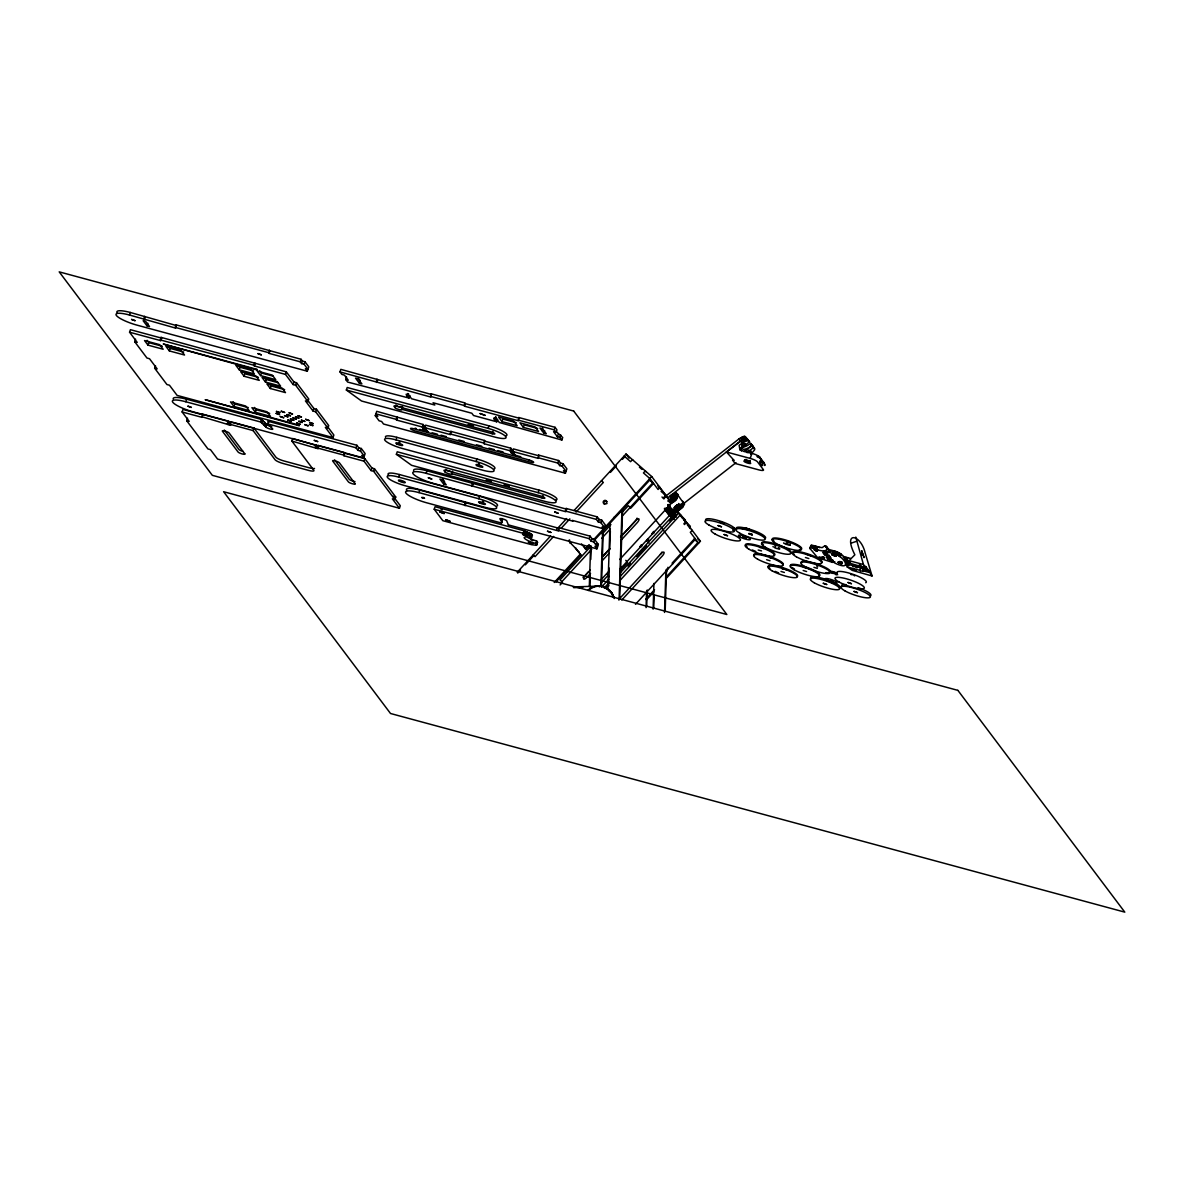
<?xml version="1.0" encoding="UTF-8"?>
<svg xmlns="http://www.w3.org/2000/svg" width="1184" height="1184" viewBox="0 0 1184 1184"><rect width="100%" height="100%" fill="white"/><g stroke="black" fill="none" stroke-linecap="round" stroke-linejoin="round"><path stroke-width="1.5" d="M750.197 462.1C742.782 461.42 744.706 458.756 747 461.064M749.354 460.65C745.994 463.373 747.444 459.866 748.377 461.982L748.836 460.635M745.639 460.25C747.459 461.346 743.167 459.481 747.903 462.189M589.321 586.258L590.624 545.78M589.898 587.012L590.254 575.972M590.786 559.425L591.201 546.549M600.865 586.021L602.656 530.758M601.442 586.79L603.352 527.842M607.866 589.321L610.012 523.136M608.561 586.406L609.153 568.024M609.745 549.642L610.337 531.246M619.069 599.933L621.97 509.904M619.691 598.852L622.606 508.839M646.05 607.629L646.582 591.038M646.686 606.548L647.219 589.972M653.109 609.153L653.938 583.416M653.731 608.088L654.16 595.212M664.535 612.439L665.896 570.185M665.171 611.373L666.533 569.119M834.128 555.666L836.2 555.918L831.908 554.467L834.128 555.666L834.72 553.949C845.021 557.146 852.761 571.946 834.616 562.933L832.87 560.624L829.718 559.558L828.83 557.309M670.322 514.507L671.032 517.29L674.406 517.26L675.457 515.484L674.984 513.575L682.384 507.551L684.47 504.34L676.552 493.284L670.307 495.8L671.876 497.813C673.356 494.631 681.599 496.555 676.552 493.284M670.544 498.923C670.277 502.445 676.922 494.868 672.038 497.487M678.21 504.991C675.724 505.79 675.798 509.15 678.447 506.752C681.762 502.83 672.926 508.572 675.161 510.926C685.891 508.336 684.9 500.714 675.694 506.264M670.366 503.244L669.315 501.912L674.051 499.204L676.449 495.489M669.996 501.72L671.047 503.067C680.844 499.87 676.819 491.434 671.224 499.826M682.887 502.327L682.754 501.306L684.5 503.762M748.14 461.73L747.563 461.168L747.474 462.056M671.92 517.763C657.298 501.513 668.797 513.989 668.398 504.917M744.588 459.969L745.846 460.872M745.816 460.709L750.271 461.923M758.618 456.328C758.456 459.925 758.826 453.842 757.198 456.787M746.127 460.902L747.267 461.79L748.199 461.138M748.273 461.183L746.926 461.656M748.096 461.079L747.06 461.124M747.829 461.716L747.726 461.227A3.641 0.755 18.7 0 0 750.242 461.849M741.436 447.241A10.005 3.508 -38.1 0 0 750.612 443.364L752.994 447.922L752.18 445.376A10.005 3.508 -38.1 0 1 742.205 446.516M747.074 452.643L753.764 447.374L754.578 449.92L750.745 454.404M751.411 445.909L751.588 445.051M670.751 511.162L670.721 510.097M863.713 571.369L860.146 570.792L860.605 567.758L847.981 564.339L847.137 566.87L852.214 570.377L872.06 575.972L865.09 552.765C860.916 534.265 842.357 530.343 854.863 554.808L851.237 558.434L843.097 556.968M860.146 570.792L860.605 567.758M129.441 315.003L130.299 312.472L176.342 325.541L175.498 328.057L129.441 315.003A18.189 3.744 18.7 0 0 116.432 315.536A18.189 3.744 18.7 0 0 137.107 325.171L307.322 371.214L308.787 366.833L304.954 361.742L302.438 361.061L301.091 359.285L175.78 324.771L175.498 328.057M129.559 332.216L130.418 329.685L161.572 338.121L160.728 340.652L129.559 332.216L137.226 342.398L134.695 341.702L135.553 339.186M143.767 318.866L144.611 316.335M144.33 319.636L145.188 317.105M146.979 325.822L143.146 320.731L145.676 321.412L149.51 326.503L146.979 325.822L147.837 323.291M147.985 345.136L144.537 340.563L159.692 344.662L163.14 349.236L147.985 345.136L148.844 342.62L147.127 340.326M160.728 340.652L161.009 337.351L286.321 371.865L293.987 382.032L296.503 382.728L308.802 399.052L307.944 401.583L305.413 400.902L313.064 411.07L315.595 411.751L327.894 428.075L328.738 425.544L316.454 409.22L313.923 408.539L307.366 399.822M327.317 426.329L333.873 435.046L333.015 437.577L177.112 395.397L169.46 385.214L166.929 384.534L154.645 368.209L155.504 365.678M169.371 350.923L165.923 346.35L181.093 350.449L184.526 355.022L169.371 350.923L170.23 348.407L168.513 346.113M182.114 411.973L182.972 409.442L203.012 414.859L202.434 414.104L202.153 417.39L182.114 411.973L189.203 421.386L186.672 420.705L187.531 418.174M185.799 401.746L260.658 422.007L265.956 427.069A3.641 0.755 18.7 0 0 270.085 429.008L270.929 429.2A3.641 0.755 18.7 0 0 272.69 428.889L267.554 423.872L268.413 421.341L356.872 445.273L358.782 447.818L361.312 448.499L365.146 453.59L363.666 457.971L193.451 411.928A18.189 3.744 18.7 0 1 172.79 402.279A18.189 3.744 18.7 0 1 185.799 401.746L186.658 399.215L261.516 419.476L266.814 424.538A3.641 0.755 18.7 0 0 270.944 426.477L271.787 426.669M239.227 369.808L235.779 365.234L250.934 369.334L254.382 373.907L239.227 369.808L240.086 367.277L238.354 364.983M227.343 423.606L228.201 421.075L231.502 422.777L230.732 421.756L229.874 424.286L230.643 425.308L201.576 416.635M233.973 406.482L230.525 401.909L245.68 406.008L249.128 410.582L233.973 406.482L234.832 403.951L233.1 401.672M244.096 376.26L240.648 371.687L255.803 375.787L259.252 380.36L244.096 376.26L244.94 373.73L258.423 377.385M228.112 424.612L228.971 422.096M307.944 401.583L295.645 385.244L293.129 384.563L285.462 374.396L254.308 365.96L254.59 362.674M254.308 365.96L255.167 363.444M260.613 375.594L257.165 371.006L272.32 375.121L275.768 379.694L260.613 375.594L261.472 373.064L259.755 370.77M307.322 371.214L305.413 368.683L307.929 369.364L304.11 364.272L301.58 363.592L300.233 361.816L269.079 353.38L269.36 350.094M269.079 353.38L269.937 350.849M265.482 382.047L262.034 377.474L277.189 381.574L280.638 386.147L265.482 382.047L266.341 379.516L264.609 377.237M255.359 412.269L251.911 407.696L267.066 411.795L270.514 416.368L255.359 412.269L256.218 409.738L254.501 407.444M291.856 441.055L318.185 448.78L318.481 445.495L319.044 446.25L292.714 438.524L291.856 441.055L313.804 470.226A7.089 1.465 18.7 0 1 308.728 470.433L283.139 463.506A7.089 1.465 18.7 0 1 275.073 459.747L253.11 430.576L253.968 428.046L232.39 422.2M270.337 388.515L266.888 383.927L282.058 388.041L285.492 392.614L270.337 388.515L271.195 385.984L269.478 383.69M260.658 422.007L261.516 419.476M260.983 422.259L261.842 419.743M261.886 422.984L262.73 420.453M263.766 424.686L264.624 422.17M265.349 426.329L266.193 423.798M265.956 427.069L266.814 424.538M285.462 374.396L286.321 371.865M300.233 361.816L301.091 359.285M293.129 384.563L293.987 382.032M301.58 363.592L302.438 361.061M295.645 385.244L296.503 382.728M304.11 364.272L304.954 361.742M313.064 411.07L313.923 408.539M315.595 411.751L316.454 409.22M339.971 371.894L340.829 369.364L431.672 394.538L431.094 393.784L430.813 397.069L339.971 371.894L341.895 374.425L344.411 375.121L348.244 380.197L345.713 379.516L346.572 376.986M315.092 447.33L315.95 444.814M315.669 448.1L316.528 445.569M346.35 390.024L488.148 428.386A15.466 3.182 18.7 0 1 505.716 436.585A15.466 3.182 18.7 0 1 494.66 437.029L361.564 401.021L346.35 390.024L347.208 387.494L489.007 425.855A15.466 3.182 18.7 0 1 506.293 435.697M359.359 383.216L355.526 378.125L358.056 378.806L361.89 383.897L359.359 383.216L360.217 380.686L358.293 378.14M343.967 455.751L344.81 453.22L364.85 458.652L371.939 468.05L374.47 468.746L395.737 497.014L394.879 499.53L373.611 471.276L371.08 470.581L364.006 461.183L343.967 455.751L344.248 452.466L318.481 445.495M376.186 381.677L377.045 379.161M376.764 382.447L377.607 379.916M363.666 457.971L361.756 455.426L364.287 456.106L360.454 451.03L357.923 450.349L356.014 447.804L356.872 445.273M357.923 450.349L358.782 447.818M360.454 451.03L361.312 448.499M515.395 455.233L512.524 451.43L538.291 458.4L538.572 455.1L558.626 460.532L560.535 463.062L563.066 463.758L566.884 468.834L565.419 473.23L383.527 424.02L381.618 421.474L379.087 420.794L375.269 415.702L376.734 411.322L423.117 424.479L424.449 426.255L423.324 429.318L425.13 430.813L425.988 428.297L423.62 426.033L424.449 426.255M364.006 461.183L364.85 458.652M371.08 470.581L371.939 468.05M401.716 409.457L402.382 406.674L401.716 409.457A3.641 0.755 18.7 0 1 399.112 409.56A3.641 0.755 18.7 0 1 394.982 407.636L395.841 405.106M373.611 471.276L374.47 468.746M423.324 429.318L422.259 427.01L396.492 420.039L396.773 416.738M396.492 420.039L397.35 417.508M409.886 395.53L409.028 398.061L406.852 396.063L407.71 393.532M407.696 396.285L408.554 393.754M396.004 439.871L476.146 461.553A15.466 3.182 18.7 0 1 493.713 469.752A15.466 3.182 18.7 0 1 482.658 470.196L402.516 448.514A15.466 3.182 18.7 0 1 384.948 440.315A15.466 3.182 18.7 0 1 396.004 439.871L396.862 437.34L477.004 459.022A15.466 3.182 18.7 0 1 494.276 468.864M396.374 454.316L538.172 492.677A15.466 3.182 18.7 0 1 555.74 500.862A15.466 3.182 18.7 0 1 544.684 501.32L411.573 465.312L396.374 454.316L397.232 451.785L539.031 490.146A15.466 3.182 18.7 0 1 553.683 496.022A15.466 3.182 18.7 0 1 555.622 500.166M398.608 477.078L478.75 498.76A15.466 3.182 18.7 0 1 496.318 506.959A15.466 3.182 18.7 0 1 485.262 507.403L405.106 485.721A15.466 3.182 18.7 0 1 387.538 477.522A15.466 3.182 18.7 0 1 398.608 477.078L399.452 474.547L479.609 496.229A15.466 3.182 18.7 0 1 496.88 506.071M422.259 427.01L423.117 424.479M424.79 427.69L425.648 425.16L451.415 432.13L450.838 431.361L450.556 434.661L424.79 427.69L427.661 431.509M424.168 429.555L425.026 427.024M186.672 420.705L207.94 448.958L210.471 449.654L217.56 459.052L399.437 508.262L400.296 505.731L395.234 499.012M419.018 492.618L419.876 490.087L559.514 528.478L558.937 527.709L558.656 531.009L419.018 492.618A18.189 3.744 18.7 0 0 406.008 493.151A18.189 3.744 18.7 0 0 426.684 502.8L501.542 523.047L502.386 520.338M426.181 473.348L427.039 470.818L566.677 509.209L566.1 508.439L565.819 511.74L426.181 473.348A18.189 3.744 18.7 0 0 413.172 473.881A18.189 3.744 18.7 0 0 433.832 483.531L572.893 521.152L572.331 520.383L603.485 528.819L604.343 526.288M556.347 431.716L562.711 437.488L561.852 440.019L559.943 437.473L557.412 436.792L553.579 431.701L556.11 432.382L556.968 429.851L555.044 427.306L518.844 417.523L518.562 420.808L464.498 406.186L464.779 402.886L431.094 393.784M464.498 406.186L464.779 402.886M452.599 471.217L451.74 473.748A3.641 0.755 18.7 0 1 449.136 473.852A3.641 0.755 18.7 0 1 445.006 471.928L445.85 469.397A3.641 0.755 18.7 0 0 451.578 471.646M434.202 509.238L435.061 506.708L524.068 530.787L531.616 534.31L532.415 535.375L531.557 537.906A10.005 2.057 18.7 0 0 524.408 538.202A10.005 2.057 18.7 0 0 535.775 543.5L536.456 545.276L531.823 544.758L442.816 520.679L434.202 509.238L523.21 533.318L529.233 535.686L531.557 537.906M443.719 484.167L439.886 479.091L442.416 479.772L446.235 484.863L443.719 484.167L444.562 481.636L442.653 479.106M476.146 461.553L477.004 459.022M488.148 428.386L489.007 425.855M520.827 456.787L512.879 454.552L510.008 450.749L484.241 443.778L484.522 440.478L450.838 431.361M484.241 443.778L484.522 440.478M464.498 504.917L465.342 502.401M471.646 485.647L472.505 483.131M465.06 505.686L465.919 503.156M495.43 420.024L494.586 419.787L495.445 417.271L496.288 417.493L495.43 420.024L496.777 421.8L497.635 419.269M472.224 486.417L473.082 483.886M494.586 419.787L494.024 419.032L494.868 419.254L495.711 416.724M401.524 409.205L492.174 433.729L493.032 431.198M501.986 421.593L498.538 417.02L513.693 421.119L517.142 425.692L501.986 421.593L502.845 419.062L516.313 422.703M478.75 498.76L479.609 496.229M510.008 450.749L510.852 448.218L485.085 441.247M511.074 453.058L512.198 449.994L510.852 448.218M511.917 453.28L513.382 448.899L539.149 455.87L538.572 455.1M512.879 454.552L513.723 452.022L511.355 449.772L512.198 449.994M523.372 427.38L519.924 422.792L535.079 426.906L538.528 431.479L523.372 427.38L524.231 424.849L537.699 428.49M501.542 523.047L502.016 518.562L502.401 520.516M501.528 522.396L502.386 519.865M541.858 430.547L542.716 428.031M543.767 433.092L539.948 428.016L542.464 428.697L546.298 433.773L543.767 433.092L544.625 430.562M556.11 432.382L554.201 429.836L555.044 427.306M523.21 533.318L524.068 530.787M538.172 492.677L539.031 490.146M557.412 436.792L558.271 434.262M524.852 533.806L525.711 531.276M526.48 534.398L527.339 531.868M559.943 437.473L560.787 434.942M527.975 535.035L528.834 532.504M529.233 535.686L530.092 533.155M451.74 473.748L542.198 498.005L543.042 495.489M530.195 536.293L531.039 533.762M530.758 536.84L531.616 534.31M565.419 473.23L563.51 470.684L566.026 471.365L562.208 466.274L559.677 465.593L557.768 463.048L558.626 460.532M559.677 465.593L560.535 463.062M535.775 543.5L536.633 540.97A10.005 2.057 18.7 0 1 527.561 537.403M562.208 466.274L563.066 463.758M536.456 545.276L537.432 542.035L536.633 540.97M536.737 544.995L537.432 542.035M590.091 536.145L592.015 538.69L594.531 539.371L598.364 544.448L596.899 548.843L594.975 546.298L597.506 546.978L593.672 541.902L591.156 541.206L589.232 538.676L590.091 536.145L558.937 527.709M597.254 516.875L599.163 519.421L601.694 520.102L605.527 525.193L604.669 527.709L600.836 522.632L598.32 521.952L596.396 519.406L597.254 516.875L566.1 508.439M591.156 541.206L592.015 538.69M598.32 521.952L599.163 519.421M593.672 541.902L594.531 539.371M600.836 522.632L601.694 520.102M745.239 461.02L746.542 461.227A3.641 0.755 18.7 0 1 750.626 463.492A3.641 0.755 18.7 0 1 744.78 461.923A3.641 0.755 18.7 0 1 746.556 461.183M745.565 460.902L745.89 459.333L746.083 461.005L746.897 459.836M745.861 460.931L746.32 459.584M746.186 461.212L746.645 459.851M748.288 461.864L748.747 460.517L748.332 462.308M749.561 441.78L746.63 438.361L743.345 439.146L726.443 451.992L734.154 460.458L732.482 459.999L735.057 463.447L758.826 469.87A6.364 1.317 18.7 0 0 763.384 469.678L757.449 461.79A6.364 1.317 18.7 0 0 750.212 458.415L751.929 453.368L739.926 450.112L739.156 445.302L744.928 441.158L748.762 440.714L749.561 441.78L740.178 449.165M748.776 461.834C751.159 461.523 746.926 463.077 749.546 460.813M749.901 460.754L750.108 462.234L748.895 462.012L749.309 460.62L750.02 462.1L748.466 461.449M749.724 462.263L750.182 460.916M759.225 456.639L759.136 457.616L758.944 456.491M759.432 456.772L762.748 462.086L761.874 461.982M761.83 462.515L761.904 461.597M762.022 462.589L762.304 461.745L762.318 462.752M762.955 463.314L763.576 462.248L759.551 456.906M763.576 462.248L762.23 465.712L759.743 462.396L760.883 459.022L759.166 456.743A6.364 1.317 18.7 0 0 751.929 453.368M763.162 463.299L763.621 462.352M834.838 561.778L832.367 562.326L817.626 557.679L809.826 548.31L811.099 545.365L822.081 547.674L824.952 545.735L830.398 551.566M809.989 548.636L811.099 545.365M809.826 548.31L811.662 545.291M810.803 547.807L812.416 545.306M811.558 547.837L812.49 547.955L813.349 545.424M812.49 547.955L813.571 548.162L814.414 545.632M814.488 548.651C815.406 552.632 821.193 550.767 814.34 548.799M815.598 545.913L814.059 549.642L816.161 549.805M814.459 550.042L814.932 548.636M814.74 550.205L815.258 548.68M815.066 550.368C814.533 547.6 819.224 549.184 817.093 551.063M815.45 550.53L816.028 548.843M816.368 548.296L816.945 546.608L819.742 547.689M815.85 550.693L816.442 548.976M816.279 550.841L816.871 549.11M816.694 550.96L817.271 549.272M821.267 558.271L819.905 557.294L824.168 558.833L821.267 558.271L821.178 557.264M821.681 558.419L822.258 556.702M822.096 558.567L822.688 556.85M822.525 558.685C821.844 556.169 825.426 557.22 824.168 558.833M822.924 558.789L823.472 557.161M823.28 558.863L823.812 557.338M832.737 559.869L828.001 559.396L826.195 556.983L831.212 558.419L829.392 556.006L824.523 554.778C825.84 549.583 824.523 554.985 827.142 555.4M823.605 558.907L824.478 557.901M823.798 558.345L824.079 557.501M823.872 558.907L824.301 557.649M828.001 559.396L828.859 556.865M831.967 554.586L832.337 553.49L833.995 554.674M832.1 554.719L833.61 550.797C839.737 552.084 848.854 558.404 846.19 565.153M832.308 554.867L832.796 553.461M832.589 555.03L833.876 553.683L833.299 555.37M832.914 555.207L833.477 553.579M835.46 555.784L833.506 555.163L834.838 551.152M833.714 555.518L834.291 553.801L826.003 551.492L827.305 549.08L833.61 550.797M834.557 555.784L835.06 553.816L834.084 553.476M836.067 551.566L835.223 554.097L833.98 553.683M834.957 555.888L836.466 554.882L836.082 555.977M835.312 555.962L835.845 554.438M835.638 556.006L836.111 554.6M835.904 556.006L837.266 552.025M837.517 555.044L838.376 552.514M838.494 555.533L839.352 553.002M839.293 556.006L840.152 553.476M839.915 556.45L840.773 553.92M840.3 556.835L841.158 554.304M838.746 562.933L839.027 562.089L842.016 563.658L837.739 562.208L839.826 562.37M839.116 563.096L839.693 561.408M839.53 563.258L840.122 561.527M839.944 563.392L840.536 561.675M840.374 563.525C840.906 559.958 843.792 564.206 840.24 562.563M840.773 563.614L841.321 562M841.143 563.688L841.661 562.163M841.454 563.732L841.942 562.326M841.72 563.732L842.15 562.474M842.016 563.658L842.283 562.607M843.985 559.425L844.828 556.894M846.175 557.116L845.317 559.647L863.432 564.531L866.022 567.965L846.072 562.119M846.871 560.002L847.714 557.472M845.864 565.316L846.974 562.045M829.925 551.048L833.817 551.152L839.5 553.638M847.137 562.37L846.16 562.874M674.11 509.594C678.358 510.985 681.318 502.578 683.286 505.02M750.242 460.739L749.339 462.056L750.138 462.337M669.138 501.602L672.098 498.257M672.63 499.026L673.474 496.673L673.992 497.339M679.586 505.583L678.906 504.68M670.766 498.642L671.668 497.754M517.156 572.316L550.516 536.071M556.732 529.322L566.662 518.533M574.107 510.437L626.01 454.034L651.718 476.545L665.808 495.267L663.336 497.931L663.913 498.701L666.37 496.022L661.072 491.39M517.734 573.086L520.546 570.022M525.341 564.827L533.718 555.725M610.382 472.401L616.361 465.904M622.34 459.407L624.738 456.802L624.16 456.047L630.584 461.671L632.434 459.673L633.011 460.428M553.683 536.411L535.064 556.643L533.14 554.956M561.142 528.316L569.83 518.858M576.046 512.124L603.352 482.436L601.428 480.748L602.005 481.503M554.216 582.484L580.293 554.156M589.04 544.64L585.325 548.695L585.902 549.45L589.617 545.41M594.013 539.253L651.718 476.545M556.036 581.906L580.856 554.926L575.424 547.94L579.228 552.632L578.65 551.862M594.59 540.008L650.445 479.313M591.053 546.164L560.017 579.894L562.518 582.35L560.121 584.94M602.227 534.028L610.929 524.571M622.103 512.435L628.304 505.686L630.806 508.143L653.538 483.427M561.941 581.581L591.748 549.198M601.679 538.409L610.367 528.967M622.784 515.469L652.976 482.672L649.113 479.298M588.626 571.694L584.94 575.69A3.641 1.243 -48.8 0 1 582.972 577.289M602.138 556.998L608.295 550.323M620.579 536.974L635.32 520.945A3.641 1.243 -48.8 0 0 637.066 518.118M590.254 570.007L585.34 575.35A3.641 1.243 -48.8 0 0 583.638 579.035A3.641 1.243 -48.8 0 0 586.864 577.392L590.55 573.382M602.538 556.658L609.908 548.651M620.978 536.618L635.719 520.605A3.641 1.243 -48.8 0 1 638.946 518.947A3.641 1.243 -48.8 0 1 637.258 522.632L621.274 539.993M601.62 561.364L608.99 553.342M601.176 579.627L608.606 571.576M619.72 559.484L671.654 503.052L666.37 496.022M601.087 583.016L608.458 574.995M601.383 587.234L608.754 579.228M620.209 568.956L669.36 515.543L665.186 509.993M604.536 587.59L609.449 582.247M620.135 570.629L627.52 562.622L625.788 560.328M606.164 588.122L608.65 585.429M619.824 573.293L671.121 517.556L673.37 519.524M627.846 565.952L630.332 563.258M636.533 556.51L646.479 545.72M669.3 520.916L671.698 518.311M620.416 576.208L678.536 513.057L682.768 518.681M619.883 580.589L680.46 514.744L675.132 509.638M683.819 520.072L686.32 522.529L684.485 524.527L683.908 523.772L685.743 521.774L680.46 514.744M618.625 599.666L660.805 553.92A3.641 1.243 -48.8 0 1 664.017 552.262A3.641 1.243 -48.8 0 1 662.33 555.947L621.778 600.022M692.181 530.314L690.331 532.312L698.575 543.249M694.89 538.365L672.157 563.081L672.734 563.836M635.482 604.314L695.467 539.134M645.857 599.134L654.545 589.691M665.719 577.555L697.998 542.494L694.135 539.12M646.434 599.903L653.879 591.808M666.296 578.325L700.41 541.251L686.32 522.529M424.582 498.286C416.99 496.718 426.847 497.828 422.851 497.709M537.58 542.464L536.618 542.864M745.432 528.671L746.364 528.641M766.61 559.721L770.014 560.757M784.4 572.464L780.996 571.443M808.835 558.537L805.431 557.516M806.6 571.532L803.181 570.496M817.315 568.364L813.911 567.343M858.03 567.462L860.457 565.049M828.267 552.158L826.447 553.165L824.227 552.38M855.795 537.092L863.432 564.531M744.144 451.696L752.18 445.376L754.578 448.44M664.668 496.969L738.964 438.924L744.188 436.319L746.394 437.769M667.702 497.842L740.533 440.936L745.772 438.332L747.356 440.33M667.746 501.054L671.876 497.813M668.501 513.323C668.679 517.082 674.762 515.721 673.755 512.258C670.662 505.657 673.504 512.11 669.493 513.338C666.252 513.338 666.044 507.655 667.554 512.672C669.966 514.788 673.829 511 671.269 508.735M683.597 503.6L736.048 462.633M748.732 462.396L749.738 461.878M749.546 461.42L749.99 461.538M813.571 548.162C816.116 549.746 829.2 554.216 826.713 546.638M827.231 555.503L829.259 555.237M664.964 508.528L667.835 507.655L668.294 504.754M851.34 543.101L856.476 541.325M828.889 557.708L830.428 557.664L828.77 555.459M669.73 512.08L668.916 512.065M758.574 456.787L757.286 456.402M573.086 586.909L598.823 586.124L599.4 586.879M573.648 587.664L582.854 587.397M441.04 509.446L442.387 509.668M782.047 568.764L783.112 568.942M823.886 558.064L822.377 557.723M759.506 547.348L760.75 547.644M524.024 531.808L525.578 532.178M817.389 550.22L816.56 549.998M835.238 555.044L834.409 554.822M726.443 451.992L750.212 458.415M759.965 461.405L763.369 462.337L765.101 464.616A6.364 1.317 18.7 0 1 764.316 465.416M465.356 403.655L519.421 418.278L518.844 417.523M174.921 327.302L268.502 352.625M430.236 396.314L463.921 405.416M517.985 420.039L554.201 429.836M409.028 398.061L347.637 382.062L345.713 379.516M496.777 421.8L473.541 415.51L471.809 413.231L433.078 402.752L434.794 405.032L411.558 398.742L408.687 394.938L406.156 394.257L406.852 396.063M561.852 440.019L499.308 422.481L496.436 418.677L493.906 417.982L494.868 419.254M160.151 339.882L253.731 365.205M468.154 424.464L473.482 425.914M148.844 342.62L162.312 346.261M170.23 348.407L183.698 352.048M240.086 367.277L253.554 370.918M261.472 373.064L273.267 376.246M266.341 379.516L278.122 382.713M395.915 419.269L375.876 413.852L377.785 416.398L375.269 415.702M449.979 433.892L483.664 443.008M537.728 457.631L557.768 463.048M271.195 385.984L284.663 389.625M419.669 429.422L428.549 431.82M432.086 432.782L437.414 434.217M440.966 435.179L446.294 436.615M458.711 439.974L464.039 441.425M476.456 444.784L481.784 446.22M488.888 448.144L494.216 449.58M497.768 450.542L503.082 451.977M154.645 368.209L157.161 368.89L149.51 358.722L146.979 358.042L134.695 341.702M748.969 533.377L752.328 534.28M847.137 566.87L859.762 570.288M327.894 428.075L325.363 427.394L333.015 437.577M234.832 403.951L248.3 407.592M256.218 409.738L269.686 413.379M758.174 550.012L761.534 550.915M486.165 480.097L491.508 481.533M503.94 484.907L509.283 486.343M267.554 423.872L356.014 447.804M565.242 510.97L596.396 519.406M202.434 414.104L226.484 420.601M229.874 424.286L253.11 430.576M317.623 448.026L343.39 454.996M604.669 527.709L602.138 527.028L603.485 528.819M558.078 530.24L589.232 538.676M595.833 543.767L598.364 544.448M508.439 524.912L596.899 548.843M393.221 496.318L395.737 497.014M394.879 499.53L392.363 498.849L399.437 508.262M861.552 565.982L862.337 568.572L866.451 569.696L863.95 566.396M862.337 568.572L868.982 570.895L872.06 575.972M862.81 569.208L863.299 570.836L869.47 572.538M816.945 546.608L812.194 546.475M720.464 522.41L721.352 522.706M855.026 566.603L852.835 566.5M530.832 539.741L532.889 540.555M839.338 562.903L840.314 563.229M816.486 564.975L817.345 565.316M834.32 572.464L832.544 572.523M827.705 556.998L828.963 557.812M832.559 554.808L833.506 555.163M849.757 559.07L850.704 559.514M855.573 566.796L857.098 567.772M747.666 529.026L748.895 529.81M818.884 556.939L819.654 557.324M829.777 580.708L832.781 581.418L829.777 580.708A15.466 3.182 18.7 0 1 839.441 588.093M770.074 557.812L770.843 558.315M745.047 436.363L748.214 440.374M827.601 548.222L828.741 549.361M844.828 561.009L845.628 561.675M268.087 421.075L269.079 421.874M639.39 467.162L641.965 469.412M649.69 480.053L652.266 482.302M665.808 495.267L658.023 485.795L659.947 487.482L658.097 489.48L649.868 478.543L643.445 472.919L645.28 470.921L645.857 471.676M671.654 503.052L664.446 494.335M661.989 497.014L663.913 498.701M676.922 511.103L685.506 520.19M684.352 519.82L690.361 526.643L687.8 524.394M674.377 513.042L676.7 515.07M673.977 515.336L676.123 517.216M697.835 539.001L700.41 541.251M575.986 548.71L570.037 542.538A3.641 3.404 -37 0 1 569.001 540.215M669.448 506.323C672.571 508.928 667.11 513.279 665.275 509.682M672.926 510.94C676.375 514.241 668.782 518.015 668.427 513.16M581.492 543.944L585 548.207M753.172 447.064L754.756 449.062M746.231 440.596L743.064 436.585M744.928 441.158L741.761 437.133M741.954 439.96L743.537 441.958M740.548 440.951L742.131 442.964M750.612 443.364L752.994 446.442L752.18 445.376M744.188 436.319L745.772 438.332M740.37 437.932L741.939 439.945M738.964 438.924L740.533 440.936M676.005 493.18L677.574 495.178M675.28 493.225L676.848 495.238M676.02 494.912L677.5 496.836M676.419 495.948L677.47 497.295M682.265 503.23L683.316 504.562M674.406 493.462L675.99 495.474M674.998 494.868L676.049 496.214M676.227 496.51L677.278 497.842M682.043 504.236L683.094 505.583M673.444 493.846L675.354 496.392M675.872 497.132L676.937 498.479M681.584 504.665L683.168 506.678M675.383 497.813L676.434 499.145M672.408 494.379L673.992 496.392M681.2 505.538L682.265 506.885M674.776 498.508L675.827 499.855M673.903 497.576L673.385 496.91A2.279 0.799 -38.1 0 1 670.706 499.16M678.536 503.511L679.586 504.858M680.593 506.234L681.644 507.581M671.343 495.045L672.926 497.058M671.876 496.303L672.926 497.65M674.051 499.204L675.102 500.536M679.868 506.93L680.933 508.276M673.267 499.87L674.318 501.202M676.863 504.65L678.447 506.752M679.083 507.596L680.134 508.928M670.248 497.576L671.905 499.515M672.438 500.462L673.489 501.809M678.254 508.202L679.305 509.534M676.375 506.663L675.842 505.982A2.279 0.799 -38.1 0 0 676.523 506.885L677.041 507.566M671.594 500.995L672.645 502.327M675.354 505.997L676.745 507.64M677.411 508.72L678.462 510.067M675.59 506.693L676.508 507.655M670.766 501.424L671.816 502.756M674.747 506.693L675.798 508.04M676.582 509.15L677.633 510.496M674.244 507.374L675.294 508.706M675.812 509.46L676.878 510.792M673.903 507.995L674.954 509.342M674.554 509.682L675.605 511.029M673.814 509.372L675.161 510.926M668.398 504.621C672.912 506.708 668.235 513.974 665.171 509.534M671.876 509.238L673.459 511.251M868.982 570.895L865.534 566.322L866.022 567.965M859.85 565.271L859.362 564.635L859.85 566.248M847.981 564.339L848.795 565.404M747.163 438.716L747.977 439.782M825.944 546.002L828.844 549.731M825.455 545.824L828.859 550.338M824.952 545.735L826.61 547.955M826.003 551.492L827.734 553.801L822.717 552.366L824.523 554.778M825.292 550.841L826.95 553.046M832.248 560.076L833.906 562.282M824.774 550.945L826.447 553.165M828.252 555.577L829.925 557.782M831.73 560.195L833.388 562.4M824.256 550.974L825.914 553.18M827.734 555.592L829.392 557.797M831.212 560.21L832.87 562.415M823.753 550.886L832.367 562.326M825.011 553.017L826.669 555.222M828.489 557.634L830.147 559.84M823.946 551.966L826.24 554.941M827.424 556.584L829.718 559.558M687.327 524.734L690.257 528.626M668.131 504.473L675.25 513.989M668.56 505.39L675.413 514.463M668.62 505.894L675.487 514.966M668.575 506.412L675.457 515.484M668.442 506.915L675.546 516.461M668.205 507.374L675.102 516.461M667.88 507.803L674.791 516.89M667.48 508.158L674.406 517.26M667.021 508.439L673.948 517.556M626.01 454.034L629.089 458.134M666.533 508.632L673.459 517.748M666.015 508.72L674.244 519.376M665.482 508.72L672.423 517.867M664.52 508.41L671.446 517.571M665.097 509.209L672.024 518.77M648.388 542.257L648.95 543.012M607.392 574.447L609.124 576.741M579.849 553.55L580.856 554.926M570.096 542.583L570.614 543.293A3.641 3.404 -37 0 1 569.667 540.067M445.006 471.928L444.044 470.655A3.641 0.755 18.7 0 1 446.649 470.536L540.659 495.978A3.641 0.755 18.7 0 1 544.788 497.902A3.641 0.755 18.7 0 1 542.198 498.005M394.982 407.636L394.02 406.364A3.641 0.755 18.7 0 1 396.625 406.26L490.635 431.686A3.641 0.755 18.7 0 1 494.779 433.625A3.641 0.755 18.7 0 1 492.174 433.729M334.598 459.866L349.25 479.342A3.641 0.755 18.7 0 0 354.963 481.577M253.968 428.046L275.931 457.216A7.089 1.465 18.7 0 0 283.997 460.976L309.586 467.902A7.089 1.465 18.7 0 0 314.53 468.45M175.78 324.771L176.342 325.541M161.009 337.351L161.572 338.121M224.279 430.029L238.931 449.491A3.641 0.755 18.7 0 0 243.075 451.43M584.437 547.437L585.902 549.45M501.158 521.093L499.959 518.977A3.641 0.755 18.7 0 1 502.549 518.873L503.452 519.14A3.641 0.755 18.7 0 1 506.693 520.797L508.439 525.089M861.345 553.905L861.671 554.793M863.58 570.229L863.166 568.838M740.962 447.73L741.48 450.926M746.867 460.931A3.641 0.755 18.7 0 1 744.84 459.895M749.087 450.364A2.279 0.799 -38.1 0 1 748.702 450.764M745.92 451.711A2.279 0.799 -38.1 0 1 747.77 449.535M748.051 452.702A2.279 0.799 -38.3 0 1 750.819 451.015A2.279 0.799 -38.3 0 1 750.286 452.806M742.427 443.423A2.279 0.799 -38.1 0 1 741.954 443.763M779.768 548.917A3.641 0.755 18.7 0 1 779.398 548.991M778.82 548.962A3.641 0.755 18.7 0 1 778.08 548.843M777.237 548.651A3.641 0.755 18.7 0 1 774.632 547.704M773.418 547.008A3.641 0.755 18.7 0 1 773.019 546.49M774.869 546.401A3.641 0.755 18.7 0 1 775.712 546.608M778.317 547.556A3.641 0.755 18.7 0 1 779.531 548.236M774.662 544.684A3.641 0.755 18.7 0 1 777.148 545.276M763.488 545.01A15.466 3.182 18.7 0 1 762.156 543.752M761.8 542.76A15.466 3.182 18.7 0 1 778.939 545.114A15.466 3.182 18.7 0 1 790.498 553.135M790.29 545.084A3.641 0.755 18.7 0 1 789.92 545.158M789.343 545.128A3.641 0.755 18.7 0 1 788.603 545.01M787.76 544.803A3.641 0.755 18.7 0 1 785.984 544.211M785.155 543.87A3.641 0.755 18.7 0 1 784.459 543.515M783.941 543.175A3.641 0.755 18.7 0 1 783.63 542.879M786.235 542.775A3.641 0.755 18.7 0 1 788.026 543.367M789.536 544.063A3.641 0.755 18.7 0 1 790.364 544.699M786.768 541.177A3.641 0.755 18.7 0 1 788.559 541.769M790.068 542.464A3.641 0.755 18.7 0 1 790.601 542.805M774.01 541.162A15.466 3.182 18.7 0 1 787.552 540.614A15.466 3.182 18.7 0 1 799.422 549.583M759.921 547.008A3.641 0.755 18.7 0 1 761.697 547.6M763.206 548.296A3.641 0.755 18.7 0 1 763.739 548.636M755.792 551.433A15.466 3.182 18.7 0 1 752.314 549.938M747.148 547.008A15.466 3.182 18.7 0 1 758.781 545.839A15.466 3.182 18.7 0 1 774.158 555.133M816.901 566.529A3.641 0.755 18.7 0 1 817.715 566.884M816.546 564.605A3.641 0.755 18.7 0 1 818.262 565.286M801.568 563.081A15.466 3.182 18.7 0 1 820.216 565.153A15.466 3.182 18.7 0 1 825.855 572.642M803.344 567.18A3.641 0.755 18.7 0 1 805.83 567.772M794.39 568.927A15.466 3.182 18.7 0 1 792.17 567.491M790.838 566.248A15.466 3.182 18.7 0 1 805.712 566.944A15.466 3.182 18.7 0 1 819.18 575.631M781.884 568.231A3.641 0.755 18.7 0 1 784.518 569.03M785.347 569.371A3.641 0.755 18.7 0 1 786.561 570.066M778.628 572.864A15.466 3.182 18.7 0 1 775.135 571.369M769.97 568.424A15.466 3.182 18.7 0 1 781.603 567.269A15.466 3.182 18.7 0 1 796.98 576.564M770.177 557.427A3.641 0.755 18.7 0 1 771.687 558.138M754.297 555.577A15.466 3.182 18.7 0 1 769.171 556.288A15.466 3.182 18.7 0 1 782.639 564.975M805.594 554.186A3.641 0.755 18.7 0 1 808.08 554.778M808.968 555.104A3.641 0.755 18.7 0 1 810.478 555.799M794.42 554.497A15.466 3.182 18.7 0 1 806.038 553.342A15.466 3.182 18.7 0 1 821.43 562.637M811.099 578.71A15.466 3.182 18.7 0 1 828.519 580.308M850.6 574.388A3.641 0.755 18.7 0 1 852.347 574.862M854.049 575.542A3.641 0.755 18.7 0 1 854.744 575.898M837.354 573.337A15.466 3.182 18.7 0 1 852.228 574.048A15.466 3.182 18.7 0 1 865.696 582.735M751.618 530.639A3.641 0.755 18.7 0 1 752.506 530.965M736.626 529.115A15.466 3.182 18.7 0 1 751.5 529.81A15.466 3.182 18.7 0 1 764.968 538.498M744.114 528.626A3.641 0.755 18.7 0 1 745.55 528.02A3.641 0.755 18.7 0 1 750.212 529.855M741.51 528.464A6.364 1.317 18.7 0 1 743.804 528.715M746.852 529.544A6.364 1.317 18.7 0 1 748.406 530.106M720.079 521.907A3.641 0.755 18.7 0 1 722.684 522.84M723.898 523.535A3.641 0.755 18.7 0 1 724.208 523.831M734.332 530.032A15.466 3.182 18.7 0 1 732.733 530.314M705.99 520.649A15.466 3.182 18.7 0 1 718.94 520.738A15.466 3.182 18.7 0 1 734.968 529.381M841.972 586.494A15.466 3.182 18.7 0 1 846.308 584.689M858.119 587.634A15.466 3.182 18.7 0 1 870.299 595.892M733.31 527.931A15.466 3.182 18.7 0 1 735.59 528.937M831.656 573.056A3.641 0.755 18.7 0 1 833.403 573.53M835.12 574.196A3.641 0.755 18.7 0 1 836.333 574.891M831.286 572.39A3.641 0.755 18.7 0 1 832.204 571.458A3.641 0.755 18.7 0 1 837.192 573.574M829.17 571.931A6.364 1.317 18.7 0 1 837.71 574.758M388.944 475.598A15.466 3.182 18.7 0 1 399.452 474.547M483.62 501.572A3.641 0.755 18.7 0 1 482.732 501.306M173.278 399.126A18.189 3.744 18.7 0 1 186.658 399.215M406.867 490.62A18.189 3.744 18.7 0 1 419.876 490.087M117.29 313.005A18.189 3.744 18.7 0 1 130.299 312.472M385.496 437.266A15.466 3.182 18.7 0 1 396.862 437.34M479.239 463.773A3.641 0.755 18.7 0 1 478.41 463.418M399.985 442.416A3.641 0.755 18.7 0 1 399.097 442.091M416.117 428.46A4.1 0.844 18.7 0 1 415.11 428.149M413.675 470.729A18.189 3.744 18.7 0 1 427.039 470.818M402.575 406.926A3.641 0.755 18.7 0 1 399.082 406.763M398.179 406.438A3.641 0.755 18.7 0 1 396.152 405.402M679.054 504.902A2.279 0.799 -38.1 0 1 676.523 506.885M676.523 505.198A2.279 0.799 -38.1 0 1 676.967 504.813M606.889 588.64A15.466 14.489 -37 0 1 613.638 597.432M603.292 587.279A15.466 14.489 -37 0 1 605.142 587.841M588.374 590.446A15.466 14.489 -37 0 1 613.164 597.15M661.915 552.084A3.641 1.243 -48.8 0 1 660.406 554.26M604.032 503.866A1.82 1.702 -37 0 1 604.506 501.528A1.82 1.702 -37 0 1 606.889 501.646M667.968 567.269A15.466 14.489 -37 0 1 666.281 572.257M588.108 590.091A15.466 14.489 -37 0 1 612.898 596.795M605.261 588.137A15.466 14.489 -37 0 1 613.697 597.032M608.443 589.676A15.466 14.489 -37 0 1 613.504 596.78M603.84 587.501A15.466 14.489 -37 0 1 607.377 588.981M607.762 589.499A15.466 14.489 -37 0 1 614.2 598.527M608.68 590.712A15.466 14.489 -37 0 1 610.737 592.207M609.553 591.156A15.466 14.489 -37 0 1 611.462 592.829M606.548 503.733A1.82 1.702 -37 0 1 606.978 503.555M619.543 512.213A15.466 14.489 -37 0 1 613.667 517.63M861.656 550.723L864.039 557.516L861.656 550.723M639.908 546.83C642.72 547.955 642.66 541.532 639.908 546.83M646.568 540.836C649.365 541.961 649.246 535.642 646.568 540.836M652.192 533.481C655.004 534.606 654.944 528.182 652.192 533.481M131.631 319.443L135.006 320.657L131.631 319.443M187.975 406.186L191.349 407.414L187.975 406.186M257.934 353.602L261.309 354.83L257.934 353.602M276.464 411.425L279.838 412.639L276.464 411.425M276.124 413.364L279.498 414.578L276.124 413.364M281.23 411.233L284.604 412.446L281.23 411.233M280.282 416.516L283.672 417.73L280.282 416.516M284.545 415.628L287.919 416.857L284.545 415.628M287.09 414.578L290.465 415.791L287.09 414.578M289.133 412.831L292.507 414.045L289.133 412.831M287.86 420.039L291.234 421.267L287.86 420.039M290.406 418.973L293.78 420.202L290.406 418.973M292.966 417.908L296.34 419.136L292.966 417.908M295.512 416.857L298.886 418.07L295.512 416.857M298.072 415.791L301.446 417.005L298.072 415.791M296.784 422.999L300.159 424.227L296.784 422.999M298.827 421.252L302.201 422.481L298.827 421.252M301.387 420.187L304.762 421.415L301.387 420.187M305.635 419.314L309.009 420.542L305.635 419.314M304.702 424.597L308.077 425.811L304.702 424.597M309.808 422.466L313.183 423.694L309.808 422.466M309.453 424.405L312.828 425.618L309.453 424.405M314.293 440.359L317.667 441.573L314.293 440.359M480.097 413.542L485.159 415.377L480.097 413.542M428.356 477.788L431.731 479.017L428.356 477.788M439.945 512.021L444.163 513.545L439.945 512.021M445.761 519.746L449.979 521.271L445.761 519.746M522.573 534.369L526.791 535.893L522.573 534.369M554.674 511.962L558.049 513.175L554.674 511.962M528.39 542.094L532.608 543.619L528.39 542.094M547.511 531.231L550.886 532.445L547.511 531.231M718.081 525.563L721.456 526.776L718.081 525.563M724.12 534.502L727.494 535.716L724.12 534.502M742.738 536.766L746.127 537.995L742.738 536.766M748.836 533.688L752.21 534.902L748.836 533.688M823.309 583.283L826.684 584.496L823.309 583.283M846.205 561.053L850.423 562.578L846.205 561.053M852.021 568.779L856.239 570.303L852.021 568.779M848.025 582.469L851.4 583.682L848.025 582.469M854.064 591.408L857.438 592.636L854.064 591.408M573.707 411.055L59.2 271.861L212.336 475.332L726.843 614.511L573.707 411.055M256.839 369.319L163.244 344.011L257.416 370.089L256.839 369.319M528.908 459.91L413.542 428.697A4.1 0.844 18.7 0 0 410.611 428.815A4.1 0.844 18.7 0 0 415.258 430.991L530.624 462.189A4.1 0.844 18.7 0 0 533.555 462.071A4.1 0.844 18.7 0 0 528.908 459.91M298.768 425.026L205.172 399.704L299.33 425.781L298.768 425.026M957.871 690.361L223.598 491.715L390.513 713.493L1124.8 912.139L957.871 690.361M355.126 483.694L339.423 462.826A3.641 0.755 18.7 0 0 335.294 460.902A3.641 0.755 18.7 0 0 332.689 461.005L348.392 481.858A3.641 0.755 18.7 0 0 352.521 483.797A3.641 0.755 18.7 0 0 355.126 483.694M244.822 453.842L229.119 432.989A3.641 0.755 18.7 0 0 224.99 431.065A3.641 0.755 18.7 0 0 222.385 431.168L238.073 452.022A3.641 0.755 18.7 0 0 242.217 453.946A3.641 0.755 18.7 0 0 244.822 453.842M743.064 446.072A2.279 0.799 -38.3 0 0 745.328 443.408A2.279 0.799 -38.3 0 0 742.22 444.962A2.279 0.799 -38.3 0 0 743.064 446.072M765.412 547.274A15.466 3.182 18.7 0 0 790.216 553.979A15.466 3.182 18.7 0 0 772.93 544.152A15.466 3.182 18.7 0 0 765.412 547.274M775.949 543.441A15.466 3.182 18.7 0 0 800.739 550.146A15.466 3.182 18.7 0 0 783.453 540.304A15.466 3.182 18.7 0 0 775.949 543.441M749.087 549.272A15.466 3.182 18.7 0 0 773.877 555.977A15.466 3.182 18.7 0 0 756.591 546.15A15.466 3.182 18.7 0 0 749.087 549.272M804.824 566.603A15.466 3.182 18.7 0 0 829.614 573.322A15.466 3.182 18.7 0 0 812.342 563.48A15.466 3.182 18.7 0 0 804.824 566.603M794.094 569.77A15.466 3.182 18.7 0 0 818.899 576.475A15.466 3.182 18.7 0 0 801.612 566.633A15.466 3.182 18.7 0 0 794.094 569.77M771.909 570.703A15.466 3.182 18.7 0 0 796.699 577.407A15.466 3.182 18.7 0 0 779.427 567.565A15.466 3.182 18.7 0 0 771.909 570.703M757.553 559.1A15.466 3.182 18.7 0 0 782.358 565.819A15.466 3.182 18.7 0 0 765.071 555.977A15.466 3.182 18.7 0 0 757.553 559.1M796.344 556.776A15.466 3.182 18.7 0 0 821.134 563.48A15.466 3.182 18.7 0 0 803.862 553.638A15.466 3.182 18.7 0 0 796.344 556.776M814.192 582.735A15.466 3.182 18.7 0 0 838.982 589.454A15.466 3.182 18.7 0 0 821.711 579.612A15.466 3.182 18.7 0 0 814.192 582.735M838.908 581.921A15.466 3.182 18.7 0 0 863.698 588.626A15.466 3.182 18.7 0 0 846.427 578.798A15.466 3.182 18.7 0 0 838.908 581.921M739.704 533.14A15.466 3.182 18.7 0 0 764.509 539.845A15.466 3.182 18.7 0 0 747.222 530.018A15.466 3.182 18.7 0 0 739.704 533.14M739.956 536.929A6.364 1.317 18.7 0 0 750.168 539.697A6.364 1.317 18.7 0 0 743.049 535.642A6.364 1.317 18.7 0 0 739.956 536.929M708.964 525.015A15.466 3.182 18.7 0 0 733.754 531.72A15.466 3.182 18.7 0 0 716.483 521.878A15.466 3.182 18.7 0 0 708.964 525.015M844.932 590.86A15.466 3.182 18.7 0 0 869.737 597.58A15.466 3.182 18.7 0 0 852.45 587.738A15.466 3.182 18.7 0 0 844.932 590.86M715.003 533.954A15.466 3.182 18.7 0 0 739.793 540.674A15.466 3.182 18.7 0 0 722.521 530.832A15.466 3.182 18.7 0 0 715.003 533.954M826.61 580.352A6.364 1.317 18.7 0 0 836.822 583.12A6.364 1.317 18.7 0 0 829.703 579.065A6.364 1.317 18.7 0 0 826.61 580.352M479.461 502.8A3.641 0.755 18.7 0 0 485.307 504.384A3.641 0.755 18.7 0 0 481.237 502.06A3.641 0.755 18.7 0 0 479.461 502.8M399.319 481.118A3.641 0.755 18.7 0 0 405.15 482.702A3.641 0.755 18.7 0 0 401.095 480.378A3.641 0.755 18.7 0 0 399.319 481.118M476.871 465.593A3.641 0.755 18.7 0 0 482.702 467.177A3.641 0.755 18.7 0 0 478.632 464.853A3.641 0.755 18.7 0 0 476.871 465.593M396.729 443.911A3.641 0.755 18.7 0 0 402.56 445.495A3.641 0.755 18.7 0 0 398.49 443.171A3.641 0.755 18.7 0 0 396.729 443.911M605.009 503.851A1.82 1.702 -37 0 0 606.489 501.113A1.82 1.702 -37 0 0 603.411 501.365A1.82 1.702 -37 0 0 605.009 503.851"/></g></svg>
